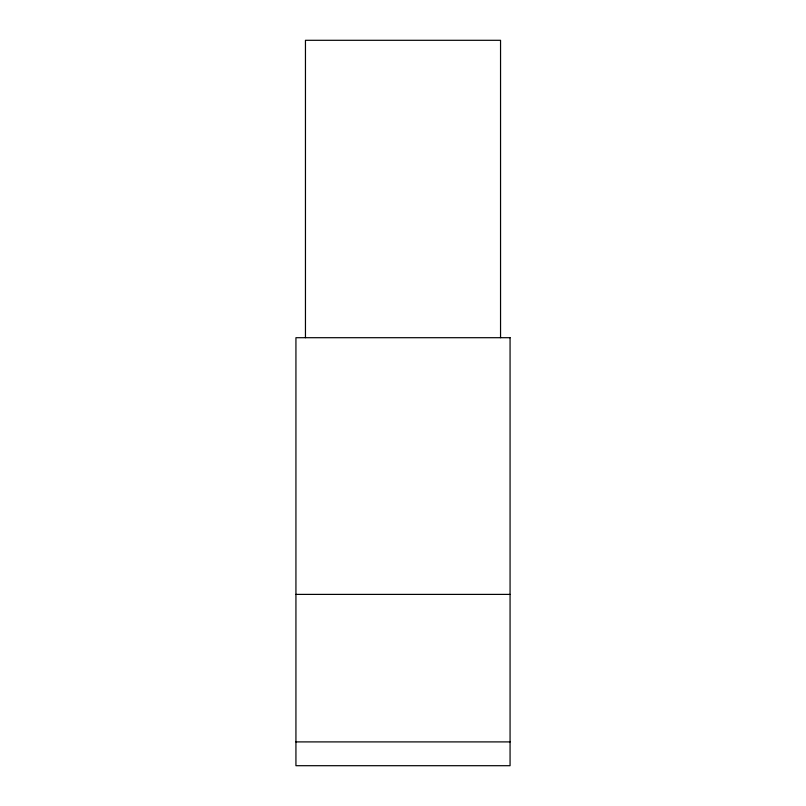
<?xml version="1.0" encoding="UTF-8"?>
<svg xmlns="http://www.w3.org/2000/svg" width="806" height="806" viewBox="0 0 806 806"><rect width="100%" height="100%" fill="white"/><g stroke="black" fill="none" stroke-linecap="round" stroke-linejoin="round"><path stroke-width="1.21" d="M295.933 594.395L510.067 594.395M295.933 741.903L510.067 741.903M500.546 337.704L500.546 40.3L305.454 40.3L305.454 337.704M510.067 337.704L295.933 337.704L295.933 765.7L510.067 765.7L510.067 337.704"/></g></svg>
